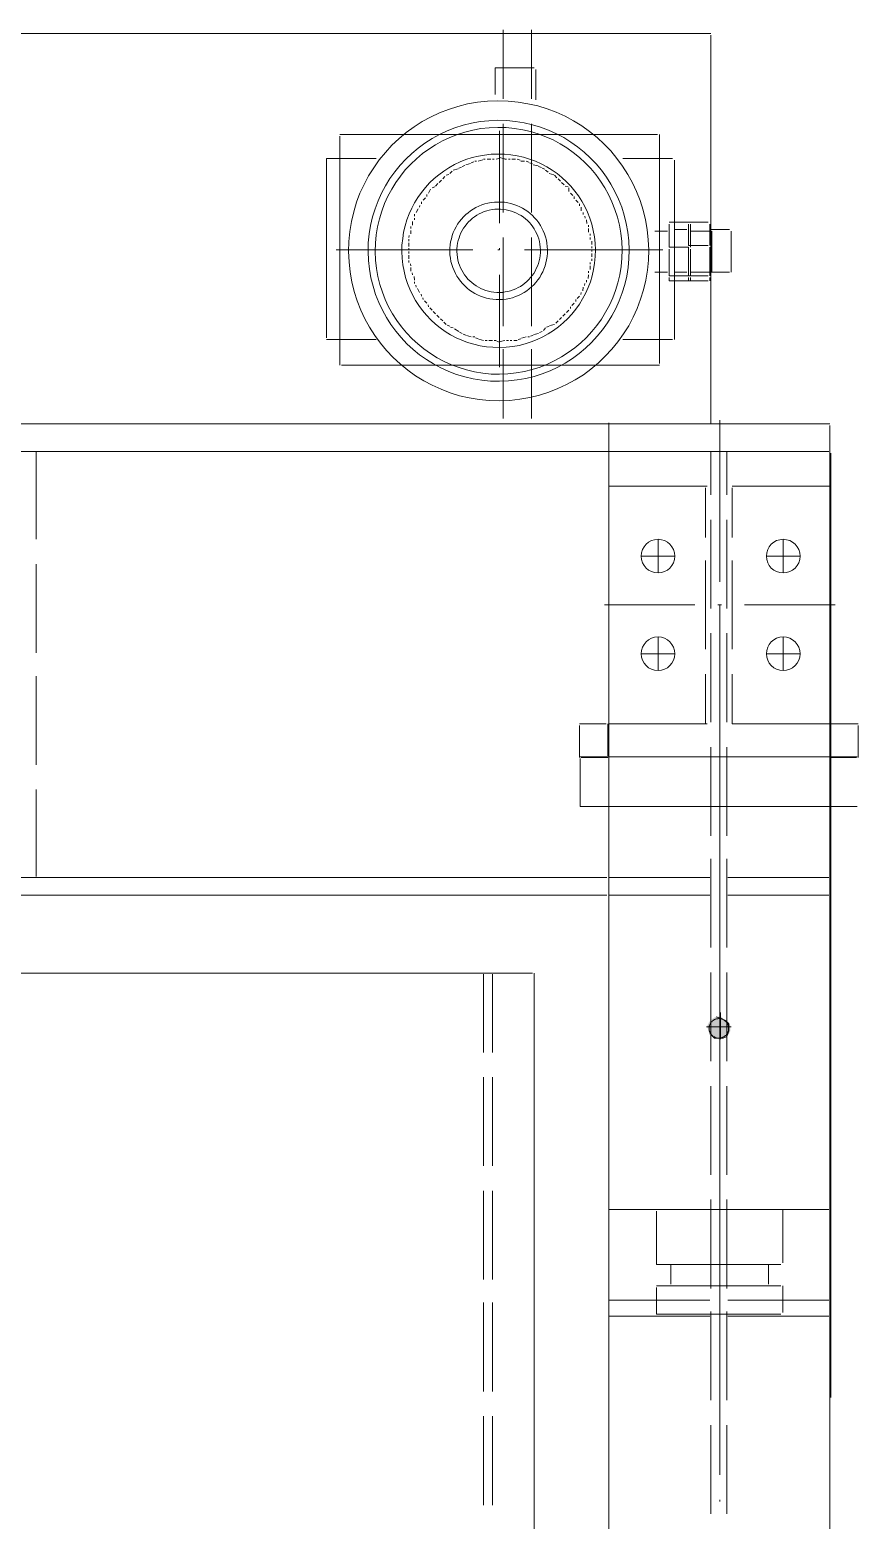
# Model space of a CAD drawing. Header units: millimetres. Extents: x 163705 to 1616509, y 81827 to 302547.
# Drawn here: x 196453 to 197048, y 146178 to 147250 of the extents above; entities that cross this region are included whole.
import ezdxf

# ---------------------------------------------------------------- set-up
doc = ezdxf.new("R2010")
doc.units = ezdxf.units.MM
doc.header["$LTSCALE"] = 10
doc.linetypes.add('CENTER2', pattern=[28.575, 19.05, -3.175, 3.175, -3.175])
doc.layers.add('1-中心线', color=1, linetype='CENTER2', lineweight=0)
doc.layers.add('1-设备轮廓', color=2, linetype='Continuous', lineweight=18)

# ---------------------------------------------------------------- blocks, each defined once
blk = doc.blocks.new('2PG0806-俯视图')
h = blk.add_hatch(color=256)
h.dxf.hatch_style = 1
h.paths.add_polyline_path([(2299.6, 100.2), (2300.8, 99), (2300.8, 97.7), (2302.1, 95.1), (2303.4, 93.8), (2306, 92.6), (2308.5, 92.6), (2309.8, 92.6), (2312.3, 93.8), (2313.6, 95.1), (2314.9, 97.7), (2316.2, 99), (2316.2, 100.2), (2316.2, 102.8), (2314.9, 105.3), (2313.6, 106.6), (2312.3, 107.9), (2309.8, 109.2), (2308.5, 109.2), (2306, 107.9), (2303.4, 107.9), (2302.1, 105.3), (2300.8, 102.8)])
for p, q in [((2722.8, 1179.8), (2722.8, 21.7)), ((2742.6, 21.1), (2742.6, 1179.2)), ((2742.6, 1108.9), (2742.6, 107.9)), ((3023.5, 106.6), (3023.5, 1107.6)), ((2347.5, 1018.9), (2347.5, 234.9)), ((2403.6, 1018.9), (2403.6, 181.3)), ((2416.4, 1018.9), (2416.4, 181.3)), ((2479.6, 591.8), (2417, 591.8)), ((2561.3, 591.8), (2497.5, 591.8)), ((2641.8, 591.8), (2577.9, 591.8)), ((2722.2, 591.8), (2659.6, 591.8)), ((2803.3, 383), (2803.3, 347.3)), ((2803.3, 383), (2803.3, 347.3)), ((2933.5, 383), (2804.6, 383)), ((2933.5, 383), (2804.6, 383)), ((2867.8, 376), (2867.8, 277.7)), ((2867.8, 376), (2867.8, 277.7)), ((2933.5, 383), (2933.5, 347.3)), ((2933.5, 383), (2933.5, 347.3)), ((2784.8, 373.5), (2784.8, 373.5)), ((2784.8, 373.5), (2949.5, 373.5)), ((2784.8, 373.5), (2784.8, 373.5)), ((2784.8, 373.5), (2949.5, 373.5)), ((2784.8, 143.6), (2784.8, 372.2)), ((2784.8, 143.6), (2784.8, 372.2)), ((2950.8, 373.5), (2950.8, 144.9)), ((2950.8, 373.5), (2950.8, 144.9)), ((2852.4, 322.4), (2855, 322.4)), ((2852.4, 322.4), (2855, 322.4)), ((2856.3, 322.4), (2857.7, 322.5)), ((2856.3, 322.4), (2857.7, 322.5)), ((2858.8, 323.7), (2860.1, 323.7)), ((2858.8, 323.7), (2860.1, 323.7)), ((2861.4, 323.7), (2863.9, 323.7)), ((2861.4, 323.7), (2863.9, 323.7)), ((2865.2, 323.7), (2866.5, 323.7)), ((2865.2, 323.7), (2866.5, 323.7)), ((2867.8, 323.7), (2869, 323.7)), ((2867.8, 323.7), (2869, 323.7)), ((2870.3, 323.7), (2872.9, 323.7)), ((2870.3, 323.7), (2872.9, 323.7)), ((2874.1, 323.7), (2875.4, 323.7)), ((2874.1, 323.7), (2875.4, 323.7)), ((2876.7, 323.7), (2878.1, 323.5)), ((2876.7, 323.7), (2878.1, 323.5)), ((2879.3, 322.4), (2881.8, 322.4)), ((2879.3, 322.4), (2881.8, 322.4)), ((2883.1, 322.4), (2884.5, 322.3)), ((2883.1, 322.4), (2884.5, 322.3)), ((2829.5, 310.9), (2831.1, 312.6)), ((2829.5, 310.9), (2831.1, 312.6)), ((2832, 313.5), (2833.4, 313.6)), ((2832, 313.5), (2833.4, 313.6)), ((2834.6, 314.7), (2836, 314.9)), ((2834.6, 314.7), (2836, 314.9)), ((2837.1, 316), (2839.9, 317.5)), ((2837.1, 316), (2839.9, 317.5)), ((2840.9, 318.6), (2842.4, 318.7)), ((2840.9, 318.6), (2842.4, 318.7)), ((2843.5, 319.8), (2844.8, 319.8)), ((2843.5, 319.8), (2844.8, 319.8)), ((2846.1, 319.8), (2848.7, 319.9)), ((2846.1, 319.8), (2848.7, 319.9)), ((2849.9, 321.1), (2851.3, 321.3)), ((2849.9, 321.1), (2851.3, 321.3)), ((2885.6, 321.1), (2888.3, 321.1)), ((2885.6, 321.1), (2888.3, 321.1)), ((2889.5, 319.8), (2890.7, 319.8)), ((2889.5, 319.8), (2890.7, 319.8)), ((2892, 319.8), (2893.4, 319.7)), ((2892, 319.8), (2893.4, 319.7)), ((2894.6, 318.6), (2897.3, 317.1)), ((2894.6, 318.6), (2897.3, 317.1)), ((2898.4, 316), (2899.8, 315.9)), ((2898.4, 316), (2899.8, 315.9)), ((2901, 314.7), (2902.4, 314.6)), ((2901, 314.7), (2902.4, 314.6)), ((2903.5, 313.5), (2905.2, 311.8)), ((2903.5, 313.5), (2905.2, 311.8)), ((2906.1, 310.9), (2907.5, 310.8)), ((2906.1, 310.9), (2907.5, 310.8)), ((2816.7, 299.4), (2818.3, 301.1)), ((2816.7, 299.4), (2818.3, 301.1)), ((2819.2, 302), (2820.9, 303.6)), ((2819.2, 302), (2820.9, 303.6)), ((2821.8, 304.5), (2823.4, 306.2)), ((2821.8, 304.5), (2823.4, 306.2)), ((2824.3, 307.1), (2826, 308.7)), ((2824.3, 307.1), (2826, 308.7)), ((2826.9, 309.6), (2828.3, 309.8)), ((2826.9, 309.6), (2828.3, 309.8)), ((2908.6, 309.6), (2911.4, 308.1)), ((2908.6, 309.6), (2911.4, 308.1)), ((2912.4, 307.1), (2913.2, 305.1)), ((2912.4, 307.1), (2913.2, 305.1)), ((2913.7, 304.5), (2915.4, 302.9)), ((2913.7, 304.5), (2915.4, 302.9)), ((2916.3, 302), (2917.9, 300.3)), ((2916.3, 302), (2917.9, 300.3)), ((2809, 287.9), (2810.9, 291)), ((2809, 287.9), (2810.9, 291)), ((2811.6, 291.8), (2812.3, 293.7)), ((2811.6, 291.8), (2812.3, 293.7)), ((2812.9, 294.3), (2813.6, 296.3)), ((2812.9, 294.3), (2813.6, 296.3)), ((2814.1, 296.9), (2815.8, 298.5)), ((2814.1, 296.9), (2815.8, 298.5)), ((2918.8, 299.4), (2920.5, 297.8)), ((2918.8, 299.4), (2920.5, 297.8)), ((2921.4, 296.9), (2922.1, 294.9)), ((2921.4, 296.9), (2922.1, 294.9)), ((2922.7, 294.3), (2924.3, 292.7)), ((2922.7, 294.3), (2924.3, 292.7)), ((2925.2, 291.8), (2926.1, 288.3)), ((2925.2, 291.8), (2926.1, 288.3)), ((2805.2, 279), (2806.1, 282.4)), ((2805.2, 279), (2806.1, 282.4)), ((2806.5, 282.8), (2807.2, 284.8)), ((2806.5, 282.8), (2807.2, 284.8)), ((2807.7, 285.4), (2808.5, 287.4)), ((2807.7, 285.4), (2808.5, 287.4)), ((2926.5, 287.9), (2927.2, 285.9)), ((2926.5, 287.9), (2927.2, 285.9)), ((2927.8, 285.4), (2928.5, 283.4)), ((2927.8, 285.4), (2928.5, 283.4)), ((2929, 282.8), (2929.9, 279.4)), ((2929, 282.8), (2929.9, 279.4)), ((2930.3, 279), (2931, 277)), ((2930.3, 279), (2931, 277)), ((2028.9, 270), (1965, 270)), ((2110.6, 270), (2046.8, 270)), ((2191, 270), (2127.2, 270)), ((2272.8, 270), (2208.9, 270)), ((2346.8, 270), (2290.6, 270)), ((2802.6, 270), (2803.5, 273.5)), ((2802.6, 270), (2803.5, 273.5)), ((2802.6, 267.5), (2802.6, 268.8)), ((2802.6, 267.5), (2802.6, 268.8)), ((2803.9, 273.9), (2804.6, 275.9)), ((2803.9, 273.9), (2804.6, 275.9)), ((2805.2, 276.4), (2805.2, 277.7)), ((2805.2, 276.4), (2805.2, 277.7)), ((2931.6, 276.4), (2931.6, 275.2)), ((2931.6, 276.4), (2931.6, 275.2)), ((2931.6, 273.9), (2932.5, 270.5)), ((2931.6, 273.9), (2932.5, 270.5)), ((2932.9, 270), (2932.9, 268.8)), ((2932.9, 270), (2932.9, 268.8)), ((2028.9, 263.7), (1965, 263.7)), ((2110.6, 263.7), (2046.8, 263.7)), ((2191, 263.7), (2127.2, 263.7)), ((2272.8, 263.7), (2208.9, 263.7)), ((2346.8, 263.7), (2290.6, 263.7)), ((2849.9, 258.6), (2783.5, 258.6)), ((2849.9, 258.6), (2783.5, 258.6)), ((2801.4, 258.6), (2802.1, 260.5)), ((2801.4, 258.6), (2802.1, 260.5)), ((2802.6, 254.7), (2801.8, 258.2)), ((2802.6, 254.7), (2801.8, 258.2)), ((2802.6, 263.7), (2802.6, 266.2)), ((2802.6, 263.7), (2802.6, 266.2)), ((2802.6, 261.1), (2802.6, 262.4)), ((2802.6, 261.1), (2802.6, 262.4)), ((2867.8, 259.8), (2867.8, 258.6)), ((2867.8, 259.8), (2867.8, 258.6)), ((2869, 258.6), (2867.8, 258.6)), ((2869, 258.6), (2867.8, 258.6)), ((2953.3, 258.6), (2886.9, 258.6)), ((2953.3, 258.6), (2886.9, 258.6)), ((2932.9, 267.5), (2932.9, 264.9)), ((2932.9, 267.5), (2932.9, 264.9)), ((2932.9, 263.7), (2932.9, 262.4)), ((2932.9, 263.7), (2932.9, 262.4)), ((2932.9, 261.1), (2933.6, 259.1)), ((2932.9, 261.1), (2933.6, 259.1)), ((2934.2, 258.6), (2933.3, 255.1)), ((2934.2, 258.6), (2933.3, 255.1)), ((2998.6, 261.7), (2979.5, 261.7)), ((2998.6, 261.7), (2979.5, 261.7)), ((2998.6, 261.7), (2998.6, 233.7)), ((2998.6, 261.7), (2998.6, 233.7)), ((2796.3, 256), (2746.5, 256)), ((2802.6, 252.2), (2802.6, 253.5)), ((2802.6, 252.2), (2802.6, 253.5)), ((2802.6, 249.6), (2802.6, 250.9)), ((2802.6, 249.6), (2802.6, 250.9)), ((2802.6, 245.8), (2802.6, 248.3)), ((2802.6, 245.8), (2802.6, 248.3)), ((2876.7, 256), (2812.9, 256)), ((2958.4, 256), (2894.6, 256)), ((2932.9, 254.7), (2932.9, 253.5)), ((2932.9, 254.7), (2932.9, 253.5)), ((2932.9, 252.2), (2932.9, 250.9)), ((2932.9, 252.2), (2932.9, 250.9)), ((2932.9, 249.6), (2932.9, 247.1)), ((2932.9, 249.6), (2932.9, 247.1)), ((3026.1, 256), (2976.3, 256)), ((2803.9, 243.2), (2803.2, 245.2)), ((2803.9, 243.2), (2803.2, 245.2)), ((2805.2, 239.4), (2804.3, 242.8)), ((2805.2, 239.4), (2804.3, 242.8)), ((2805.2, 236.9), (2805.2, 238.1)), ((2805.2, 236.9), (2805.2, 238.1)), ((2806.5, 234.3), (2805.8, 236.3)), ((2806.5, 234.3), (2805.8, 236.3)), ((2867.8, 240.7), (2867.8, 141.1)), ((2867.8, 240.7), (2867.8, 141.1)), ((2930.3, 236.9), (2929.6, 234.9)), ((2930.3, 236.9), (2929.6, 234.9)), ((2931.6, 239.4), (2930.9, 237.4)), ((2931.6, 239.4), (2930.9, 237.4)), ((2931.6, 243.2), (2931.6, 240.7)), ((2931.6, 243.2), (2931.6, 240.7)), ((2932.9, 245.8), (2932.2, 243.8)), ((2932.9, 245.8), (2932.2, 243.8)), ((2347.5, 233.7), (507.5, 233.7)), ((2796.3, 235.6), (2746.5, 235.6)), ((2807.7, 230.5), (2806.9, 233.9)), ((2807.7, 230.5), (2806.9, 233.9)), ((2809, 227.9), (2808.3, 229.9)), ((2809, 227.9), (2808.3, 229.9)), ((2811.6, 225.4), (2809.9, 227)), ((2811.6, 225.4), (2809.9, 227)), ((2876.7, 235.6), (2812.9, 235.6)), ((2958.4, 235.6), (2894.6, 235.6)), ((2925.2, 225.4), (2923.6, 223.7)), ((2925.2, 225.4), (2923.6, 223.7)), ((2926.5, 227.9), (2925.8, 225.9)), ((2926.5, 227.9), (2925.8, 225.9)), ((2927.8, 230.5), (2927.1, 228.5)), ((2927.8, 230.5), (2927.1, 228.5)), ((2929, 234.3), (2928.2, 230.9)), ((2929, 234.3), (2928.2, 230.9)), ((2975.7, 232.4), (2997.4, 232.4)), ((2975.7, 232.4), (2997.4, 232.4)), ((3026.1, 235.6), (2976.3, 235.6)), ((2812.9, 222.8), (2812.2, 224.8)), ((2812.9, 222.8), (2812.2, 224.8)), ((2814.1, 219), (2813.3, 222.4)), ((2814.1, 219), (2813.3, 222.4)), ((2816.7, 216.4), (2815, 218.1)), ((2816.7, 216.4), (2815, 218.1)), ((2819.2, 213.9), (2817.6, 215.5)), ((2819.2, 213.9), (2817.6, 215.5)), ((2918.8, 216.4), (2917.2, 214.8)), ((2918.8, 216.4), (2917.2, 214.8)), ((2921.4, 219), (2919.7, 217.3)), ((2921.4, 219), (2919.7, 217.3)), ((2922.7, 222.8), (2921.8, 219.4)), ((2922.7, 222.8), (2921.8, 219.4)), ((2821.8, 211.3), (2820.1, 213)), ((2821.8, 211.3), (2820.1, 213)), ((2824.3, 208.8), (2822.7, 210.4)), ((2824.3, 208.8), (2822.7, 210.4)), ((2826.9, 207.5), (2825.5, 207.6)), ((2826.9, 207.5), (2825.5, 207.6)), ((2829.5, 204.9), (2827.8, 206.6)), ((2829.5, 204.9), (2827.8, 206.6)), ((2832, 203.7), (2830.6, 203.8)), ((2832, 203.7), (2830.6, 203.8)), ((2906.1, 204.9), (2904.6, 204.8)), ((2906.1, 204.9), (2904.6, 204.8)), ((2908.6, 207.5), (2907, 205.8)), ((2908.6, 207.5), (2907, 205.8)), ((2912.4, 208.8), (2909.8, 208.7)), ((2912.4, 208.8), (2909.8, 208.7)), ((2913.7, 211.3), (2913, 209.3)), ((2913.7, 211.3), (2913, 209.3)), ((2916.3, 213.9), (2914.6, 212.2)), ((2916.3, 213.9), (2914.6, 212.2)), ((2467.5, 200.5), (2501.9, 200.5)), ((2467.5, 200.5), (2467.5, 1.3)), ((2502.6, 201.1), (2502.6, 201.1)), ((2502.6, 201.1), (2525.6, 201.1)), ((2502.6, 180.7), (2502.6, 199.8)), ((2503.2, 200.5), (2503.2, 1.3)), ((2526.8, 201.1), (2526.8, 201.1)), ((2526.8, 201.1), (2526.8, 181.9)), ((2834.6, 201.1), (2832.9, 202.7)), ((2834.6, 201.1), (2832.9, 202.7)), ((2837.1, 199.8), (2835.7, 200)), ((2837.1, 199.8), (2835.7, 200)), ((2840.9, 198.5), (2838.3, 198.6)), ((2840.9, 198.5), (2838.3, 198.6)), ((2843.5, 197.3), (2842.1, 197.4)), ((2843.5, 197.3), (2842.1, 197.4)), ((2846.1, 196), (2844.6, 196.1)), ((2846.1, 196), (2844.6, 196.1)), ((2849.9, 194.7), (2847.3, 194.8)), ((2849.9, 194.7), (2847.3, 194.8)), ((2852.4, 194.7), (2851.2, 194.7)), ((2852.4, 194.7), (2851.2, 194.7)), ((2856.3, 193.4), (2853.7, 193.5)), ((2856.3, 193.4), (2853.7, 193.5)), ((2858.8, 193.4), (2857.5, 193.4)), ((2858.8, 193.4), (2857.5, 193.4)), ((2876.7, 193.4), (2875.3, 193.3)), ((2876.7, 193.4), (2875.3, 193.3)), ((2879.3, 193.4), (2878, 193.4)), ((2879.3, 193.4), (2878, 193.4)), ((2883.1, 194.7), (2880.5, 194.7)), ((2883.1, 194.7), (2880.5, 194.7)), ((2885.6, 194.7), (2884.4, 194.7)), ((2885.6, 194.7), (2884.4, 194.7)), ((2889.5, 196), (2886.8, 195.9)), ((2889.5, 196), (2886.8, 195.9)), ((2892, 197.3), (2890.6, 197.1)), ((2892, 197.3), (2890.6, 197.1)), ((2894.6, 198.5), (2893.2, 198.4)), ((2894.6, 198.5), (2893.2, 198.4)), ((2898.4, 199.8), (2895.8, 199.8)), ((2898.4, 199.8), (2895.8, 199.8)), ((2901, 201.1), (2899.5, 201)), ((2901, 201.1), (2899.5, 201)), ((2903.5, 203.7), (2901.9, 202)), ((2903.5, 203.7), (2901.9, 202)), ((2612.4, 118.1), (2612.4, 183.2)), ((2861.4, 192.2), (2860, 192.3)), ((2861.4, 192.2), (2860, 192.3)), ((2865.2, 192.2), (2862.7, 192.2)), ((2865.2, 192.2), (2862.7, 192.2)), ((2867.8, 192.2), (2866.5, 192.2)), ((2867.8, 192.2), (2866.5, 192.2)), ((2870.3, 192.2), (2869, 192.2)), ((2870.3, 192.2), (2869, 192.2)), ((2874.1, 192.2), (2871.6, 192.2)), ((2874.1, 192.2), (2871.6, 192.2)), ((2743.3, 180), (350.5, 180)), ((2042.3, 180), (2576, 180)), ((2101, 180), (2101, 107.3)), ((2112.5, 180), (2112.5, 107.3)), ((2177.6, 180), (2466.2, 180)), ((2177.6, 180), (2177.6, 21.7)), ((2403.6, 180), (2403.6, 107.3)), ((2416.4, 180), (2416.4, 107.3)), ((2503.2, 180), (2503.2, 21.7)), ((2503.2, 180), (2721.6, 180)), ((2526.8, 180.7), (2503.9, 180.7)), ((2526.8, 180.7), (2526.8, 180.7)), ((2526.8, 109.2), (2526.8, 179.4)), ((2697.9, 109.2), (2697.9, 179.4)), ((2722.8, 180), (2722.8, 21.7)), ((2803.3, 169.8), (2803.3, 134.1)), ((2803.3, 169.8), (2803.3, 134.1)), ((2933.5, 169.8), (2933.5, 134.1)), ((2933.5, 169.8), (2933.5, 134.1)), ((2102.3, 145.6), (2102.3, 56.2)), ((2102.3, 145.6), (2121.5, 145.6)), ((2122.7, 145.6), (2122.7, 56.2)), ((2138.1, 145.6), (2138.1, 56.2)), ((2138.1, 145.6), (2176.4, 145.6)), ((2784.8, 143.6), (2784.8, 143.6)), ((2784.8, 143.6), (2784.8, 143.6)), ((2950.8, 143.6), (2786, 143.6)), ((2950.8, 143.6), (2786, 143.6)), ((2851.8, 146.8), (2851.8, 137.9)), ((2851.8, 146.8), (2851.8, 137.9)), ((2881.2, 146.8), (2881.2, 137.9)), ((2881.2, 146.8), (2881.2, 137.9)), ((2950.8, 143.6), (2950.8, 143.6)), ((2950.8, 143.6), (2950.8, 143.6)), ((2138.1, 135.3), (2124, 135.3)), ((2803.3, 132.8), (2932.2, 132.8)), ((2803.3, 132.8), (2932.2, 132.8)), ((2845.4, 136.6), (2845.4, 122.6)), ((2845.4, 136.6), (2848, 136.6)), ((2845.4, 136.6), (2845.4, 122.6)), ((2845.4, 136.6), (2848, 136.6)), ((2849.2, 136.6), (2849.2, 122.6)), ((2849.2, 136.6), (2868.4, 136.6)), ((2849.2, 136.6), (2849.2, 122.6)), ((2849.2, 136.6), (2868.4, 136.6)), ((2851.8, 132.8), (2851.8, 123.9)), ((2851.8, 132.8), (2851.8, 123.9)), ((2851.8, 132.8), (2851.8, 123.9)), ((2851.8, 132.8), (2851.8, 123.9)), ((2869.7, 136.6), (2869.7, 122.6)), ((2869.7, 136.6), (2886.3, 136.6)), ((2869.7, 136.6), (2869.7, 122.6)), ((2869.7, 136.6), (2886.3, 136.6)), ((2882.4, 132.8), (2882.4, 123.9)), ((2882.4, 132.8), (2882.4, 123.9)), ((2882.4, 132.8), (2882.4, 123.9)), ((2882.4, 132.8), (2882.4, 123.9)), ((2887.6, 136.6), (2887.6, 122.6)), ((2887.6, 136.6), (2887.6, 122.6)), ((2845.4, 122.6), (2845.4, 108.5)), ((2845.4, 122.6), (2848, 122.6)), ((2845.4, 122.6), (2845.4, 108.5)), ((2845.4, 122.6), (2848, 122.6)), ((2845.4, 122.6), (2845.4, 108.5)), ((2845.4, 122.6), (2848, 122.6)), ((2845.4, 122.6), (2845.4, 108.5)), ((2845.4, 122.6), (2848, 122.6)), ((2845.4, 121.3), (2848, 121.3)), ((2845.4, 121.3), (2848, 121.3)), ((2849.2, 122.6), (2849.2, 108.5)), ((2849.2, 122.6), (2869.7, 122.6)), ((2849.2, 122.6), (2849.2, 108.5)), ((2849.2, 122.6), (2869.7, 122.6)), ((2849.2, 122.6), (2849.2, 108.5)), ((2849.2, 122.6), (2869.7, 122.6)), ((2849.2, 122.6), (2849.2, 108.5)), ((2849.2, 122.6), (2869.7, 122.6)), ((2849.2, 121.3), (2868.4, 121.3)), ((2849.2, 121.3), (2868.4, 121.3)), ((2851.8, 121.3), (2851.8, 107.3)), ((2851.8, 121.3), (2851.8, 107.3)), ((2869.7, 121.3), (2886.3, 121.3)), ((2869.7, 121.3), (2886.3, 121.3)), ((2871, 122.6), (2871, 108.5)), ((2871, 122.6), (2886.3, 122.6)), ((2871, 122.6), (2871, 108.5)), ((2871, 122.6), (2886.3, 122.6)), ((2871, 122.6), (2871, 108.5)), ((2871, 122.6), (2886.3, 122.6)), ((2871, 122.6), (2871, 108.5)), ((2871, 122.6), (2886.3, 122.6)), ((2881.2, 121.3), (2881.2, 107.3)), ((2881.2, 121.3), (2881.2, 107.3)), ((2887.6, 122.6), (2887.6, 108.5)), ((2887.6, 122.6), (2887.6, 108.5)), ((2887.6, 122.6), (2887.6, 108.5)), ((2887.6, 122.6), (2887.6, 108.5)), ((2306, 107.9), (2303.4, 106.6)), ((2309.8, 107.9), (2306, 107.9)), ((2309.1, 109.8), (2309.1, 91.9)), ((2526.8, 110.4), (2562.6, 110.4)), ((2580.5, 110.4), (2644.3, 110.4)), ((2660.9, 110.4), (2696.7, 110.4)), ((2845.4, 107.3), (2848, 107.3)), ((2845.4, 107.3), (2848, 107.3)), ((2845.4, 107.3), (2848, 107.3)), ((2845.4, 107.3), (2848, 107.3)), ((2849.2, 107.3), (2869.7, 107.3)), ((2849.2, 107.3), (2869.7, 107.3)), ((2849.2, 107.3), (2869.7, 107.3)), ((2849.2, 107.3), (2869.7, 107.3)), ((2851.8, 107.3), (2851.8, 93.2)), ((2851.8, 107.3), (2851.8, 93.2)), ((2851.8, 107.3), (2851.8, 93.2)), ((2851.8, 107.3), (2851.8, 93.2)), ((2871, 107.3), (2886.3, 107.3)), ((2871, 107.3), (2886.3, 107.3)), ((2871, 107.3), (2886.3, 107.3)), ((2871, 107.3), (2886.3, 107.3)), ((2882.4, 107.3), (2882.4, 93.2)), ((2882.4, 107.3), (2882.4, 93.2)), ((2882.4, 107.3), (2882.4, 93.2)), ((2882.4, 107.3), (2882.4, 93.2)), ((2022.5, 106.6), (1958.7, 106.6)), ((1968.9, 100.2), (1967.6, 100.2)), ((2115.7, 100.2), (1986.7, 100.2)), ((2039.1, 100.2), (2125.9, 100.2)), ((2104.2, 106.6), (2040.4, 106.6)), ((2201.3, 100.2), (2100.4, 100.2)), ((2184.7, 106.6), (2120.8, 106.6)), ((2133.6, 100.2), (2132.3, 100.2)), ((2143.8, 100.2), (2145.1, 100.2)), ((2280.4, 100.2), (2151.5, 100.2)), ((2162.9, 100.2), (2291.9, 100.2)), ((2266.4, 106.6), (2202.5, 106.6)), ((2220.4, 100.2), (2219.1, 100.2)), ((2367.2, 100.2), (2238.3, 100.2)), ((2348.1, 106.6), (2284.2, 106.6)), ((2299.6, 100.2), (2298.3, 100.2)), ((2319.4, 99.6), (2300.2, 99.6)), ((2303.4, 106.6), (2300.8, 104.1)), ((2300.8, 104.1), (2300.8, 101.5)), ((2300.8, 101.5), (2300.8, 97.7)), ((2300.8, 100.2), (2300.9, 100.1)), ((2300.8, 97.7), (2302.1, 95.1)), ((2309.8, 100.2), (2311.1, 100.2)), ((2313.6, 96.4), (2314.9, 99)), ((2314.9, 99), (2316.2, 102.8)), ((2446.4, 100.2), (2317.4, 100.2)), ((2328.9, 100.2), (2457.9, 100.2)), ((2429.8, 106.6), (2366, 106.6)), ((2386.4, 100.2), (2385.1, 100.2)), ((2505.1, 100.2), (2404.3, 100.2)), ((2510.2, 106.6), (2446.4, 106.6)), ((2465.6, 100.2), (2464.3, 100.2)), ((2474.5, 100.2), (2475.8, 100.2)), ((2612.4, 100.2), (2483.4, 100.2)), ((2493.6, 100.2), (2581.7, 100.2)), ((2498.8, 100.2), (2593.2, 100.2)), ((2592, 106.6), (2528.1, 106.6)), ((2673.7, 106.6), (2609.8, 106.6)), ((2611.1, 100.2), (2612.4, 100.2)), ((2612.4, 99), (2612.4, 101.5)), ((2630.3, 100.2), (2629, 100.2)), ((2630.3, 100.2), (2724.8, 100.2)), ((2745.2, 100.2), (2648.1, 100.2)), ((2722.2, 106.6), (2691.6, 106.6)), ((2742.6, 106.6), (2742.6, 106.6)), ((2742.6, 106.6), (3022.3, 106.6)), ((2851.8, 106), (2881.2, 106)), ((2851.8, 106), (2879.9, 106)), ((2851.8, 106), (2851.8, 93.2)), ((2851.8, 106), (2881.2, 106)), ((2851.8, 106), (2879.9, 106)), ((2851.8, 106), (2851.8, 93.2)), ((2882.4, 106), (2882.4, 93.2)), ((2882.4, 106), (2882.4, 93.2)), ((2022.5, 95.1), (1958.7, 95.1)), ((2104.2, 95.1), (2040.4, 95.1)), ((2101, 94.5), (2101, 21.7)), ((2112.5, 94.5), (2112.5, 21.7)), ((2184.7, 95.1), (2120.8, 95.1)), ((2266.4, 95.1), (2202.5, 95.1)), ((2348.1, 95.1), (2284.2, 95.1)), ((2302.1, 95.1), (2306, 93.8)), ((2306, 93.8), (2308.5, 93.8)), ((2308.5, 93.8), (2311.1, 93.8)), ((2311.1, 93.8), (2313.6, 96.4)), ((2429.8, 95.1), (2366, 95.1)), ((2403.6, 94.5), (2403.6, 21.7)), ((2416.4, 94.5), (2416.4, 21.7)), ((2510.2, 95.1), (2446.4, 95.1)), ((2526.8, 21.1), (2526.8, 91.3)), ((2526.8, 91.3), (2562.6, 91.3)), ((2592, 95.1), (2528.1, 95.1)), ((2580.5, 91.3), (2644.3, 91.3)), ((2673.7, 95.1), (2609.8, 95.1)), ((2660.9, 91.3), (2696.7, 91.3)), ((2722.2, 95.1), (2691.6, 95.1)), ((2697.9, 21.1), (2697.9, 91.3)), ((2851.8, 91.9), (2881.2, 91.9)), ((2851.8, 91.9), (2881.2, 91.9)), ((2851.8, 91.9), (2881.2, 91.9)), ((2851.8, 91.9), (2881.2, 91.9)), ((2851.8, 91.9), (2881.2, 91.9)), ((2851.8, 91.9), (2881.2, 91.9)), ((2853.1, 91.9), (2881.2, 91.9)), ((2853.1, 91.9), (2881.2, 91.9)), ((2853.1, 91.9), (2881.2, 91.9)), ((2853.1, 91.9), (2881.2, 91.9)), ((2853.1, 91.9), (2881.2, 91.9)), ((2853.1, 91.9), (2881.2, 91.9)), ((2612.4, 17.2), (2612.4, 82.4)), ((2138.1, 65.1), (2124, 65.1)), ((2122.7, 54.9), (2103.6, 54.9)), ((2177.6, 54.9), (2139.3, 54.9)), ((348.6, 21.1), (2741.4, 21.1)), ((2042.3, 20.4), (2581.1, 20.4)), ((2467.5, 20.4), (2178.9, 20.4)), ((2502.6, 21.1), (2502.6, 1.9)), ((2503.2, 20.4), (2721.6, 20.4)), ((2526.8, 21.1), (2503.9, 21.1)), ((2526.8, 21.1), (2526.8, 21.1)), ((2526.8, 0.6), (2526.8, 19.8)), ((2502.6, 0.6), (2502.6, 0.6)), ((2502.6, 0.6), (2525.6, 0.6)), ((2526.8, 0.6), (2526.8, 0.6))]:
    blk.add_line(p, q)
for points in [[(2866.5, 367.1), (2859.1, 366.8), (2851.8, 366), (2844.8, 364.8), (2837.8, 363.1), (2831.1, 360.9), (2824.5, 358.4), (2818.2, 355.4), (2812.1, 352), (2806.3, 348.3), (2800.7, 344.2), (2795.4, 339.8), (2790.4, 335), (2785.7, 330), (2781.3, 324.6), (2777.3, 319), (2773.6, 313.1), (2770.4, 307), (2767.5, 300.6), (2765, 294), (2762.9, 287.3), (2761.3, 280.3), (2760.1, 273.2), (2759.4, 265.9), (2759.2, 258.6)], [(2866.5, 367.1), (2859.1, 366.8), (2851.8, 366), (2844.8, 364.8), (2837.8, 363.1), (2831.1, 360.9), (2824.5, 358.4), (2818.2, 355.4), (2812.1, 352), (2806.3, 348.3), (2800.7, 344.2), (2795.4, 339.8), (2790.4, 335), (2785.7, 330), (2781.3, 324.6), (2777.3, 319), (2773.6, 313.1), (2770.4, 307), (2767.5, 300.6), (2765, 294), (2762.9, 287.3), (2761.3, 280.3), (2760.1, 273.2), (2759.4, 265.9), (2759.2, 258.6)], [(2975, 259.8), (2974.7, 267.2), (2973.9, 274.5), (2972.7, 281.6), (2971, 288.5), (2968.8, 295.2), (2966.3, 301.8), (2963.3, 308.1), (2960, 314.2), (2956.2, 320), (2952.1, 325.6), (2947.7, 330.9), (2943, 335.9), (2937.9, 340.6), (2932.5, 345), (2926.9, 349), (2921, 352.7), (2914.9, 356), (2908.5, 358.9), (2902, 361.3), (2895.2, 363.4), (2888.2, 365), (2881.1, 366.2), (2873.9, 366.9), (2866.5, 367.1)], [(2975, 259.8), (2974.7, 267.2), (2973.9, 274.5), (2972.7, 281.6), (2971, 288.5), (2968.8, 295.2), (2966.3, 301.8), (2963.3, 308.1), (2960, 314.2), (2956.2, 320), (2952.1, 325.6), (2947.7, 330.9), (2943, 335.9), (2937.9, 340.6), (2932.5, 345), (2926.9, 349), (2921, 352.7), (2914.9, 356), (2908.5, 358.9), (2902, 361.3), (2895.2, 363.4), (2888.2, 365), (2881.1, 366.2), (2873.9, 366.9), (2866.5, 367.1)], [(2866.5, 353), (2860.1, 352.8), (2853.8, 352.1), (2847.6, 351), (2841.6, 349.5), (2835.7, 347.7), (2830, 345.4), (2824.5, 342.8), (2819.2, 339.9), (2814.1, 336.7), (2809.3, 333.1), (2804.7, 329.2), (2800.3, 325.1), (2796.2, 320.7), (2792.4, 316), (2788.9, 311.1), (2785.8, 306), (2782.9, 300.7), (2780.4, 295.1), (2778.2, 289.4), (2776.5, 283.5), (2775.1, 277.5), (2774, 271.3), (2773.4, 265), (2773.3, 258.6)], [(2866.5, 353), (2860.1, 352.8), (2853.8, 352.1), (2847.6, 351), (2841.6, 349.5), (2835.7, 347.7), (2830, 345.4), (2824.5, 342.8), (2819.2, 339.9), (2814.1, 336.7), (2809.3, 333.1), (2804.7, 329.2), (2800.3, 325.1), (2796.2, 320.7), (2792.4, 316), (2788.9, 311.1), (2785.8, 306), (2782.9, 300.7), (2780.4, 295.1), (2778.2, 289.4), (2776.5, 283.5), (2775.1, 277.5), (2774, 271.3), (2773.4, 265), (2773.3, 258.6)], [(2866.5, 347.9), (2860.4, 347.7), (2854.4, 347), (2848.6, 346), (2842.9, 344.6), (2837.4, 342.8), (2832, 340.7), (2826.8, 338.3), (2821.8, 335.5), (2817, 332.4), (2812.4, 329.1), (2808, 325.4), (2803.9, 321.5), (2800.1, 317.3), (2796.5, 312.9), (2793.2, 308.3), (2790.2, 303.4), (2787.5, 298.4), (2785.1, 293.1), (2783.1, 287.7), (2781.4, 282.2), (2780.1, 276.5), (2779.1, 270.6), (2778.5, 264.6), (2778.4, 258.6)], [(2866.5, 347.9), (2860.4, 347.7), (2854.4, 347), (2848.6, 346), (2842.9, 344.6), (2837.4, 342.8), (2832, 340.7), (2826.8, 338.3), (2821.8, 335.5), (2817, 332.4), (2812.4, 329.1), (2808, 325.4), (2803.9, 321.5), (2800.1, 317.3), (2796.5, 312.9), (2793.2, 308.3), (2790.2, 303.4), (2787.5, 298.4), (2785.1, 293.1), (2783.1, 287.7), (2781.4, 282.2), (2780.1, 276.5), (2779.1, 270.6), (2778.5, 264.6), (2778.4, 258.6)], [(2961, 259.8), (2960.7, 266.3), (2960, 272.6), (2958.9, 278.7), (2957.4, 284.8), (2955.6, 290.6), (2953.3, 296.3), (2950.8, 301.8), (2947.8, 307.1), (2944.6, 312.2), (2941, 317), (2937.2, 321.7), (2933, 326), (2928.6, 330.1), (2924, 333.9), (2919.1, 337.4), (2913.9, 340.6), (2908.6, 343.4), (2903.1, 345.9), (2897.3, 348.1), (2891.5, 349.9), (2885.4, 351.3), (2879.2, 352.3), (2872.9, 352.9), (2866.5, 353)], [(2961, 259.8), (2960.7, 266.3), (2960, 272.6), (2958.9, 278.7), (2957.4, 284.8), (2955.6, 290.6), (2953.3, 296.3), (2950.8, 301.8), (2947.8, 307.1), (2944.6, 312.2), (2941, 317), (2937.2, 321.7), (2933, 326), (2928.6, 330.1), (2924, 333.9), (2919.1, 337.4), (2913.9, 340.6), (2908.6, 343.4), (2903.1, 345.9), (2897.3, 348.1), (2891.5, 349.9), (2885.4, 351.3), (2879.2, 352.3), (2872.9, 352.9), (2866.5, 353)], [(2955.9, 259.8), (2955.6, 265.9), (2955, 271.9), (2953.9, 277.7), (2952.5, 283.4), (2950.8, 288.9), (2948.6, 294.3), (2946.2, 299.5), (2943.4, 304.5), (2940.3, 309.3), (2937, 313.9), (2933.3, 318.3), (2929.4, 322.4), (2925.3, 326.3), (2920.8, 329.8), (2916.2, 333.1), (2911.4, 336.1), (2906.3, 338.8), (2901.1, 341.2), (2895.7, 343.2), (2890.1, 344.9), (2884.4, 346.3), (2878.5, 347.2), (2872.6, 347.8), (2866.5, 347.9)], [(2955.9, 259.8), (2955.6, 265.9), (2955, 271.9), (2953.9, 277.7), (2952.5, 283.4), (2950.8, 288.9), (2948.6, 294.3), (2946.2, 299.5), (2943.4, 304.5), (2940.3, 309.3), (2937, 313.9), (2933.3, 318.3), (2929.4, 322.4), (2925.3, 326.3), (2920.8, 329.8), (2916.2, 333.1), (2911.4, 336.1), (2906.3, 338.8), (2901.1, 341.2), (2895.7, 343.2), (2890.1, 344.9), (2884.4, 346.3), (2878.5, 347.2), (2872.6, 347.8), (2866.5, 347.9)], [(2866.5, 328.8), (2861.7, 328.6), (2857, 328.1), (2852.5, 327.2), (2848, 326.1), (2843.7, 324.7), (2839.4, 323.1), (2835.4, 321.1), (2831.4, 319), (2827.7, 316.5), (2824.1, 313.9), (2820.7, 311), (2817.5, 308), (2814.4, 304.7), (2811.6, 301.2), (2809.1, 297.6), (2806.7, 293.8), (2804.6, 289.8), (2802.8, 285.7), (2801.2, 281.5), (2799.9, 277.1), (2798.8, 272.6), (2798.1, 268), (2797.7, 263.3), (2797.5, 258.6)], [(2866.5, 328.8), (2861.7, 328.6), (2857, 328.1), (2852.5, 327.2), (2848, 326.1), (2843.7, 324.7), (2839.4, 323.1), (2835.4, 321.1), (2831.4, 319), (2827.7, 316.5), (2824.1, 313.9), (2820.7, 311), (2817.5, 308), (2814.4, 304.7), (2811.6, 301.2), (2809.1, 297.6), (2806.7, 293.8), (2804.6, 289.8), (2802.8, 285.7), (2801.2, 281.5), (2799.9, 277.1), (2798.8, 272.6), (2798.1, 268), (2797.7, 263.3), (2797.5, 258.6)], [(2936.7, 259.8), (2936.5, 264.6), (2936, 269.3), (2935.2, 273.8), (2934.1, 278.3), (2932.7, 282.7), (2931, 286.9), (2929.1, 290.9), (2926.9, 294.9), (2924.5, 298.6), (2921.8, 302.2), (2919, 305.6), (2915.9, 308.9), (2912.6, 311.9), (2909.1, 314.7), (2905.5, 317.3), (2901.7, 319.6), (2897.7, 321.7), (2893.6, 323.6), (2889.4, 325.2), (2885, 326.5), (2880.5, 327.5), (2875.9, 328.2), (2871.2, 328.7), (2866.5, 328.8)], [(2936.7, 259.8), (2936.5, 264.6), (2936, 269.3), (2935.2, 273.8), (2934.1, 278.3), (2932.7, 282.7), (2931, 286.9), (2929.1, 290.9), (2926.9, 294.9), (2924.5, 298.6), (2921.8, 302.2), (2919, 305.6), (2915.9, 308.9), (2912.6, 311.9), (2909.1, 314.7), (2905.5, 317.3), (2901.7, 319.6), (2897.7, 321.7), (2893.6, 323.6), (2889.4, 325.2), (2885, 326.5), (2880.5, 327.5), (2875.9, 328.2), (2871.2, 328.7), (2866.5, 328.8)], [(2866.5, 294.3), (2864.1, 294.2), (2861.7, 293.9), (2859.4, 293.5), (2857.2, 292.9), (2855, 292.2), (2852.9, 291.3), (2850.8, 290.3), (2848.9, 289.2), (2847, 287.9), (2845.2, 286.6), (2843.5, 285.1), (2841.8, 283.6), (2840.3, 281.9), (2838.9, 280.1), (2837.7, 278.3), (2836.5, 276.4), (2835.4, 274.4), (2834.5, 272.3), (2833.7, 270.1), (2833.1, 267.9), (2832.6, 265.6), (2832.3, 263.3), (2832.1, 261), (2832, 258.6)], [(2866.5, 294.3), (2864.1, 294.2), (2861.7, 293.9), (2859.4, 293.5), (2857.2, 292.9), (2855, 292.2), (2852.9, 291.3), (2850.8, 290.3), (2848.9, 289.2), (2847, 287.9), (2845.2, 286.6), (2843.5, 285.1), (2841.8, 283.6), (2840.3, 281.9), (2838.9, 280.1), (2837.7, 278.3), (2836.5, 276.4), (2835.4, 274.4), (2834.5, 272.3), (2833.7, 270.1), (2833.1, 267.9), (2832.6, 265.6), (2832.3, 263.3), (2832.1, 261), (2832, 258.6)], [(2902.2, 259.8), (2902.1, 262.2), (2901.8, 264.6), (2901.4, 266.9), (2900.8, 269.1), (2900.1, 271.3), (2899.2, 273.4), (2898.2, 275.5), (2897.1, 277.5), (2895.9, 279.4), (2894.5, 281.2), (2893.1, 282.9), (2891.5, 284.5), (2889.8, 286), (2888.1, 287.4), (2886.2, 288.7), (2884.3, 289.8), (2882.3, 290.9), (2880.2, 291.8), (2878, 292.6), (2875.8, 293.2), (2873.6, 293.7), (2871.3, 294.1), (2868.9, 294.3), (2866.5, 294.3)], [(2902.2, 259.8), (2902.1, 262.2), (2901.8, 264.6), (2901.4, 266.9), (2900.8, 269.1), (2900.1, 271.3), (2899.2, 273.4), (2898.2, 275.5), (2897.1, 277.5), (2895.9, 279.4), (2894.5, 281.2), (2893.1, 282.9), (2891.5, 284.5), (2889.8, 286), (2888.1, 287.4), (2886.2, 288.7), (2884.3, 289.8), (2882.3, 290.9), (2880.2, 291.8), (2878, 292.6), (2875.8, 293.2), (2873.6, 293.7), (2871.3, 294.1), (2868.9, 294.3), (2866.5, 294.3)], [(2866.5, 289.2), (2864.4, 289.1), (2862.4, 288.8), (2860.5, 288.5), (2858.5, 288), (2856.7, 287.3), (2854.9, 286.6), (2853.1, 285.7), (2851.4, 284.8), (2849.8, 283.7), (2848.3, 282.6), (2846.8, 281.3), (2845.5, 280), (2844.2, 278.5), (2843, 277), (2841.9, 275.4), (2840.9, 273.8), (2840, 272.1), (2839.2, 270.3), (2838.6, 268.4), (2838, 266.6), (2837.6, 264.6), (2837.3, 262.6), (2837.2, 260.6), (2837.1, 258.6)], [(2866.5, 289.2), (2864.4, 289.1), (2862.4, 288.8), (2860.5, 288.5), (2858.5, 288), (2856.7, 287.3), (2854.9, 286.6), (2853.1, 285.7), (2851.4, 284.8), (2849.8, 283.7), (2848.3, 282.6), (2846.8, 281.3), (2845.5, 280), (2844.2, 278.5), (2843, 277), (2841.9, 275.4), (2840.9, 273.8), (2840, 272.1), (2839.2, 270.3), (2838.6, 268.4), (2838, 266.6), (2837.6, 264.6), (2837.3, 262.6), (2837.2, 260.6), (2837.1, 258.6)], [(2897.1, 259.8), (2897, 261.9), (2896.8, 263.9), (2896.4, 265.9), (2895.9, 267.8), (2895.3, 269.7), (2894.5, 271.5), (2893.7, 273.2), (2892.7, 274.9), (2891.6, 276.5), (2890.5, 278), (2889.2, 279.5), (2887.9, 280.9), (2886.5, 282.1), (2884.9, 283.3), (2883.4, 284.4), (2881.7, 285.4), (2880, 286.3), (2878.2, 287.1), (2876.4, 287.7), (2874.5, 288.3), (2872.5, 288.7), (2870.6, 289), (2868.5, 289.2), (2866.5, 289.2)], [(2897.1, 259.8), (2897, 261.9), (2896.8, 263.9), (2896.4, 265.9), (2895.9, 267.8), (2895.3, 269.7), (2894.5, 271.5), (2893.7, 273.2), (2892.7, 274.9), (2891.6, 276.5), (2890.5, 278), (2889.2, 279.5), (2887.9, 280.9), (2886.5, 282.1), (2884.9, 283.3), (2883.4, 284.4), (2881.7, 285.4), (2880, 286.3), (2878.2, 287.1), (2876.4, 287.7), (2874.5, 288.3), (2872.5, 288.7), (2870.6, 289), (2868.5, 289.2), (2866.5, 289.2)], [(2759.2, 258.6), (2759.5, 251.2), (2760.3, 243.9), (2761.5, 236.8), (2763.3, 229.9), (2765.4, 223.2), (2768, 216.6), (2770.9, 210.3), (2774.3, 204.2), (2778, 198.3), (2782.1, 192.8), (2786.5, 187.5), (2791.3, 182.5), (2796.3, 177.8), (2801.7, 173.4), (2807.3, 169.4), (2813.2, 165.7), (2819.4, 162.4), (2825.7, 159.5), (2832.3, 157.1), (2839.1, 155), (2846, 153.4), (2853.1, 152.2), (2860.4, 151.5), (2867.8, 151.3)], [(2759.2, 258.6), (2759.5, 251.2), (2760.3, 243.9), (2761.5, 236.8), (2763.3, 229.9), (2765.4, 223.2), (2768, 216.6), (2770.9, 210.3), (2774.3, 204.2), (2778, 198.3), (2782.1, 192.8), (2786.5, 187.5), (2791.3, 182.5), (2796.3, 177.8), (2801.7, 173.4), (2807.3, 169.4), (2813.2, 165.7), (2819.4, 162.4), (2825.7, 159.5), (2832.3, 157.1), (2839.1, 155), (2846, 153.4), (2853.1, 152.2), (2860.4, 151.5), (2867.8, 151.3)], [(2773.3, 258.6), (2773.5, 252.1), (2774.2, 245.8), (2775.3, 239.7), (2776.8, 233.6), (2778.7, 227.8), (2780.9, 222.1), (2783.5, 216.6), (2786.4, 211.3), (2789.7, 206.2), (2793.2, 201.3), (2797.1, 196.7), (2801.2, 192.4), (2805.6, 188.3), (2810.3, 184.5), (2815.2, 181), (2820.3, 177.8), (2825.6, 175), (2831.2, 172.5), (2836.9, 170.3), (2842.8, 168.5), (2848.8, 167.1), (2855, 166.1), (2861.3, 165.5), (2867.8, 165.3)], [(2773.3, 258.6), (2773.5, 252.1), (2774.2, 245.8), (2775.3, 239.7), (2776.8, 233.6), (2778.7, 227.8), (2780.9, 222.1), (2783.5, 216.6), (2786.4, 211.3), (2789.7, 206.2), (2793.2, 201.3), (2797.1, 196.7), (2801.2, 192.4), (2805.6, 188.3), (2810.3, 184.5), (2815.2, 181), (2820.3, 177.8), (2825.6, 175), (2831.2, 172.5), (2836.9, 170.3), (2842.8, 168.5), (2848.8, 167.1), (2855, 166.1), (2861.3, 165.5), (2867.8, 165.3)], [(2778.4, 258.6), (2778.6, 252.5), (2779.3, 246.5), (2780.3, 240.7), (2781.7, 235), (2783.5, 229.4), (2785.6, 224.1), (2788.1, 218.9), (2790.8, 213.9), (2793.9, 209.1), (2797.3, 204.5), (2800.9, 200.1), (2804.8, 196), (2809, 192.1), (2813.4, 188.6), (2818, 185.3), (2822.9, 182.3), (2827.9, 179.6), (2833.2, 177.2), (2838.6, 175.1), (2844.1, 173.5), (2849.9, 172.1), (2855.7, 171.2), (2861.7, 170.6), (2867.8, 170.5)], [(2778.4, 258.6), (2778.6, 252.5), (2779.3, 246.5), (2780.3, 240.7), (2781.7, 235), (2783.5, 229.4), (2785.6, 224.1), (2788.1, 218.9), (2790.8, 213.9), (2793.9, 209.1), (2797.3, 204.5), (2800.9, 200.1), (2804.8, 196), (2809, 192.1), (2813.4, 188.6), (2818, 185.3), (2822.9, 182.3), (2827.9, 179.6), (2833.2, 177.2), (2838.6, 175.1), (2844.1, 173.5), (2849.9, 172.1), (2855.7, 171.2), (2861.7, 170.6), (2867.8, 170.5)], [(2797.5, 258.6), (2797.7, 253.8), (2798.3, 249.1), (2799.1, 244.5), (2800.2, 240.1), (2801.6, 235.7), (2803.3, 231.5), (2805.2, 227.4), (2807.4, 223.5), (2809.8, 219.8), (2812.4, 216.2), (2815.3, 212.8), (2818.4, 209.5), (2821.6, 206.5), (2825.1, 203.7), (2828.7, 201.1), (2832.5, 198.8), (2836.5, 196.7), (2840.6, 194.8), (2844.9, 193.2), (2849.2, 191.9), (2853.7, 190.9), (2858.3, 190.2), (2863, 189.7), (2867.8, 189.6)], [(2797.5, 258.6), (2797.7, 253.8), (2798.3, 249.1), (2799.1, 244.5), (2800.2, 240.1), (2801.6, 235.7), (2803.3, 231.5), (2805.2, 227.4), (2807.4, 223.5), (2809.8, 219.8), (2812.4, 216.2), (2815.3, 212.8), (2818.4, 209.5), (2821.6, 206.5), (2825.1, 203.7), (2828.7, 201.1), (2832.5, 198.8), (2836.5, 196.7), (2840.6, 194.8), (2844.9, 193.2), (2849.2, 191.9), (2853.7, 190.9), (2858.3, 190.2), (2863, 189.7), (2867.8, 189.6)], [(2832, 258.6), (2832.1, 256.2), (2832.4, 253.8), (2832.9, 251.5), (2833.4, 249.2), (2834.2, 247.1), (2835, 244.9), (2836, 242.9), (2837.1, 240.9), (2838.4, 239), (2839.7, 237.2), (2841.2, 235.5), (2842.7, 233.9), (2844.4, 232.4), (2846.2, 231), (2848, 229.7), (2850, 228.6), (2852, 227.5), (2854, 226.6), (2856.2, 225.8), (2858.4, 225.2), (2860.7, 224.7), (2863, 224.3), (2865.4, 224.1), (2867.8, 224.1)], [(2832, 258.6), (2832.1, 256.2), (2832.4, 253.8), (2832.9, 251.5), (2833.4, 249.2), (2834.2, 247.1), (2835, 244.9), (2836, 242.9), (2837.1, 240.9), (2838.4, 239), (2839.7, 237.2), (2841.2, 235.5), (2842.7, 233.9), (2844.4, 232.4), (2846.2, 231), (2848, 229.7), (2850, 228.6), (2852, 227.5), (2854, 226.6), (2856.2, 225.8), (2858.4, 225.2), (2860.7, 224.7), (2863, 224.3), (2865.4, 224.1), (2867.8, 224.1)], [(2837.1, 258.6), (2837.2, 256.5), (2837.5, 254.5), (2837.9, 252.5), (2838.4, 250.6), (2839, 248.7), (2839.7, 246.9), (2840.6, 245.2), (2841.5, 243.5), (2842.6, 241.9), (2843.8, 240.4), (2845, 238.9), (2846.4, 237.5), (2847.8, 236.2), (2849.3, 235.1), (2850.9, 234), (2852.5, 233), (2854.3, 232.1), (2856, 231.3), (2857.9, 230.6), (2859.8, 230.1), (2861.7, 229.7), (2863.7, 229.4), (2865.7, 229.2), (2867.8, 229.2)], [(2837.1, 258.6), (2837.2, 256.5), (2837.5, 254.5), (2837.9, 252.5), (2838.4, 250.6), (2839, 248.7), (2839.7, 246.9), (2840.6, 245.2), (2841.5, 243.5), (2842.6, 241.9), (2843.8, 240.4), (2845, 238.9), (2846.4, 237.5), (2847.8, 236.2), (2849.3, 235.1), (2850.9, 234), (2852.5, 233), (2854.3, 232.1), (2856, 231.3), (2857.9, 230.6), (2859.8, 230.1), (2861.7, 229.7), (2863.7, 229.4), (2865.7, 229.2), (2867.8, 229.2)], [(2867.8, 189.6), (2872.5, 189.8), (2877.2, 190.3), (2881.8, 191.2), (2886.2, 192.3), (2890.6, 193.7), (2894.8, 195.3), (2898.9, 197.3), (2902.8, 199.4), (2906.6, 201.8), (2910.1, 204.5), (2913.6, 207.4), (2916.8, 210.4), (2919.8, 213.7), (2922.6, 217.2), (2925.2, 220.8), (2927.5, 224.6), (2929.6, 228.6), (2931.5, 232.7), (2933.1, 236.9), (2934.4, 241.3), (2935.4, 245.8), (2936.2, 250.4), (2936.6, 255.1), (2936.7, 259.8)], [(2867.8, 229.2), (2869.8, 229.3), (2871.8, 229.6), (2873.8, 229.9), (2875.7, 230.4), (2877.6, 231.1), (2879.4, 231.8), (2881.1, 232.7), (2882.8, 233.6), (2884.4, 234.7), (2886, 235.8), (2887.4, 237.1), (2888.8, 238.4), (2890.1, 239.9), (2891.3, 241.4), (2892.4, 243), (2893.3, 244.6), (2894.2, 246.3), (2895, 248.1), (2895.7, 249.9), (2896.2, 251.8), (2896.6, 253.8), (2896.9, 255.8), (2897.1, 257.8), (2897.1, 259.8)], [(2867.8, 224.1), (2870.2, 224.2), (2872.5, 224.5), (2874.8, 224.9), (2877.1, 225.5), (2879.3, 226.2), (2881.4, 227.1), (2883.4, 228.1), (2885.4, 229.2), (2887.3, 230.4), (2889.1, 231.8), (2890.8, 233.3), (2892.4, 234.8), (2893.9, 236.5), (2895.3, 238.3), (2896.6, 240.1), (2897.8, 242), (2898.8, 244), (2899.7, 246.1), (2900.5, 248.3), (2901.1, 250.5), (2901.6, 252.7), (2902, 255.1), (2902.2, 257.4), (2902.2, 259.8)], [(2867.8, 170.5), (2873.8, 170.7), (2879.8, 171.4), (2885.6, 172.4), (2891.3, 173.8), (2896.9, 175.6), (2902.3, 177.7), (2907.5, 180.1), (2912.5, 182.9), (2917.3, 186), (2921.9, 189.3), (2926.2, 193), (2930.3, 196.9), (2934.2, 201.1), (2937.8, 205.5), (2941.1, 210.1), (2944.1, 215), (2946.8, 220), (2949.1, 225.2), (2951.2, 230.7), (2952.9, 236.2), (2954.2, 241.9), (2955.1, 247.8), (2955.7, 253.8), (2955.9, 259.8)], [(2867.8, 165.3), (2874.2, 165.6), (2880.5, 166.3), (2886.7, 167.4), (2892.7, 168.9), (2898.5, 170.7), (2904.2, 173), (2909.7, 175.6), (2915, 178.5), (2920.1, 181.7), (2925, 185.3), (2929.6, 189.1), (2933.9, 193.3), (2938, 197.7), (2941.8, 202.4), (2945.3, 207.3), (2948.5, 212.4), (2951.3, 217.7), (2953.8, 223.3), (2956, 229), (2957.8, 234.9), (2959.2, 240.9), (2960.2, 247.1), (2960.8, 253.4), (2961, 259.8)], [(2867.8, 151.3), (2875.1, 151.6), (2882.4, 152.4), (2889.5, 153.6), (2896.4, 155.3), (2903.2, 157.5), (2909.7, 160), (2916, 163), (2922.1, 166.4), (2928, 170.1), (2933.6, 174.2), (2938.9, 178.6), (2943.9, 183.4), (2948.6, 188.4), (2952.9, 193.8), (2956.9, 199.4), (2960.6, 205.3), (2963.9, 211.4), (2966.8, 217.8), (2969.3, 224.4), (2971.3, 231.1), (2972.9, 238.1), (2974.1, 245.2), (2974.8, 252.4), (2975, 259.8)], [(2867.8, 189.6), (2872.5, 189.8), (2877.2, 190.3), (2881.8, 191.2), (2886.2, 192.3), (2890.6, 193.7), (2894.8, 195.3), (2898.9, 197.3), (2902.8, 199.4), (2906.6, 201.8), (2910.1, 204.5), (2913.6, 207.4), (2916.8, 210.4), (2919.8, 213.7), (2922.6, 217.2), (2925.2, 220.8), (2927.5, 224.6), (2929.6, 228.6), (2931.5, 232.7), (2933.1, 236.9), (2934.4, 241.3), (2935.4, 245.8), (2936.2, 250.4), (2936.6, 255.1), (2936.7, 259.8)], [(2867.8, 229.2), (2869.8, 229.3), (2871.8, 229.6), (2873.8, 229.9), (2875.7, 230.4), (2877.6, 231.1), (2879.4, 231.8), (2881.1, 232.7), (2882.8, 233.6), (2884.4, 234.7), (2886, 235.8), (2887.4, 237.1), (2888.8, 238.4), (2890.1, 239.9), (2891.3, 241.4), (2892.4, 243), (2893.3, 244.6), (2894.2, 246.3), (2895, 248.1), (2895.7, 249.9), (2896.2, 251.8), (2896.6, 253.8), (2896.9, 255.8), (2897.1, 257.8), (2897.1, 259.8)], [(2867.8, 224.1), (2870.2, 224.2), (2872.5, 224.5), (2874.8, 224.9), (2877.1, 225.5), (2879.3, 226.2), (2881.4, 227.1), (2883.4, 228.1), (2885.4, 229.2), (2887.3, 230.4), (2889.1, 231.8), (2890.8, 233.3), (2892.4, 234.8), (2893.9, 236.5), (2895.3, 238.3), (2896.6, 240.1), (2897.8, 242), (2898.8, 244), (2899.7, 246.1), (2900.5, 248.3), (2901.1, 250.5), (2901.6, 252.7), (2902, 255.1), (2902.2, 257.4), (2902.2, 259.8)], [(2867.8, 170.5), (2873.8, 170.7), (2879.8, 171.4), (2885.6, 172.4), (2891.3, 173.8), (2896.9, 175.6), (2902.3, 177.7), (2907.5, 180.1), (2912.5, 182.9), (2917.3, 186), (2921.9, 189.3), (2926.2, 193), (2930.3, 196.9), (2934.2, 201.1), (2937.8, 205.5), (2941.1, 210.1), (2944.1, 215), (2946.8, 220), (2949.1, 225.2), (2951.2, 230.7), (2952.9, 236.2), (2954.2, 241.9), (2955.1, 247.8), (2955.7, 253.8), (2955.9, 259.8)], [(2867.8, 165.3), (2874.2, 165.6), (2880.5, 166.3), (2886.7, 167.4), (2892.7, 168.9), (2898.5, 170.7), (2904.2, 173), (2909.7, 175.6), (2915, 178.5), (2920.1, 181.7), (2925, 185.3), (2929.6, 189.1), (2933.9, 193.3), (2938, 197.7), (2941.8, 202.4), (2945.3, 207.3), (2948.5, 212.4), (2951.3, 217.7), (2953.8, 223.3), (2956, 229), (2957.8, 234.9), (2959.2, 240.9), (2960.2, 247.1), (2960.8, 253.4), (2961, 259.8)], [(2867.8, 151.3), (2875.1, 151.6), (2882.4, 152.4), (2889.5, 153.6), (2896.4, 155.3), (2903.2, 157.5), (2909.7, 160), (2916, 163), (2922.1, 166.4), (2928, 170.1), (2933.6, 174.2), (2938.9, 178.6), (2943.9, 183.4), (2948.6, 188.4), (2952.9, 193.8), (2956.9, 199.4), (2960.6, 205.3), (2963.9, 211.4), (2966.8, 217.8), (2969.3, 224.4), (2971.3, 231.1), (2972.9, 238.1), (2974.1, 245.2), (2974.8, 252.4), (2975, 259.8)], [(2307.1, 107.8), (2306.6, 107.8), (2306.2, 107.7), (2305.7, 107.6), (2305.3, 107.4), (2304.9, 107.2), (2304.5, 107), (2304.1, 106.8), (2303.7, 106.5), (2303.3, 106.2), (2303, 105.9), (2302.7, 105.6), (2302.4, 105.3), (2302.1, 104.9), (2301.9, 104.5), (2301.7, 104.1), (2301.5, 103.7), (2301.3, 103.3), (2301.1, 102.9), (2301, 102.5), (2300.9, 102), (2300.9, 101.5), (2300.9, 101.1), (2300.9, 100.6), (2300.9, 100.1)], [(2314.8, 101.6), (2314.8, 102.1), (2314.7, 102.6), (2314.6, 103), (2314.4, 103.5), (2314.2, 103.9), (2314, 104.3), (2313.8, 104.7), (2313.5, 105), (2313.2, 105.4), (2312.9, 105.7), (2312.6, 106), (2312.3, 106.3), (2311.9, 106.6), (2311.5, 106.9), (2311.1, 107.1), (2310.7, 107.3), (2310.3, 107.4), (2309.9, 107.6), (2309.5, 107.7), (2309, 107.8), (2308.5, 107.9), (2308.1, 107.9), (2307.6, 107.9), (2307.1, 107.8)], [(2300.9, 100.1), (2300.9, 99.6), (2301, 99.2), (2301.2, 98.7), (2301.3, 98.3), (2301.5, 97.9), (2301.7, 97.5), (2302, 97.1), (2302.2, 96.7), (2302.5, 96.3), (2302.8, 96), (2303.1, 95.7), (2303.5, 95.4), (2303.8, 95.1), (2304.2, 94.9), (2304.6, 94.7), (2305, 94.5), (2305.4, 94.3), (2305.8, 94.1), (2306.3, 94), (2306.7, 93.9), (2307.2, 93.9), (2307.7, 93.9), (2308.1, 93.9), (2308.6, 93.9)], [(2308.6, 93.9), (2309.1, 94), (2309.6, 94.1), (2310, 94.2), (2310.5, 94.3), (2310.9, 94.5), (2311.3, 94.7), (2311.7, 95), (2312, 95.2), (2312.4, 95.5), (2312.7, 95.8), (2313, 96.1), (2313.3, 96.5), (2313.6, 96.8), (2313.9, 97.2), (2314.1, 97.6), (2314.3, 98), (2314.4, 98.4), (2314.6, 98.8), (2314.7, 99.3), (2314.8, 99.7), (2314.9, 100.2), (2314.9, 100.7), (2314.9, 101.1), (2314.8, 101.6)]]:
    blk.add_lwpolyline(points)
for centre in [(2577.3, 144.6), (2647.5, 144.6), (2577.3, 54.6), (2647.5, 54.6)]:
    blk.add_circle(centre, 12.1)
at = {"layer": '1-中心线'}
for p, q in [((2577.3, 132.4), (2577.3, 156.7)), ((2647.5, 132.4), (2647.5, 156.7)), ((2565.2, 144.6), (2589.4, 144.6)), ((2659.6, 144.6), (2635.4, 144.6)), ((2577.3, 66.8), (2577.3, 42.5)), ((2647.5, 66.8), (2647.5, 42.5)), ((2565.2, 54.6), (2589.4, 54.6)), ((2659.6, 54.6), (2635.4, 54.6))]:
    blk.add_line(p, q, dxfattribs=at)
blk = doc.blocks.new('A$C1db492d9')
at = {"layer": '1-设备轮廓', "rotation": 90}
blk.add_blockref('2PG0806-俯视图', (5021.1, 564.5), dxfattribs=at)

msp = doc.modelspace()

# ---------------------------------------------------------------- block references
msp.add_blockref('A$C1db492d9', (192027.833, 143659.632))

doc.saveas('drawing.dxf')
